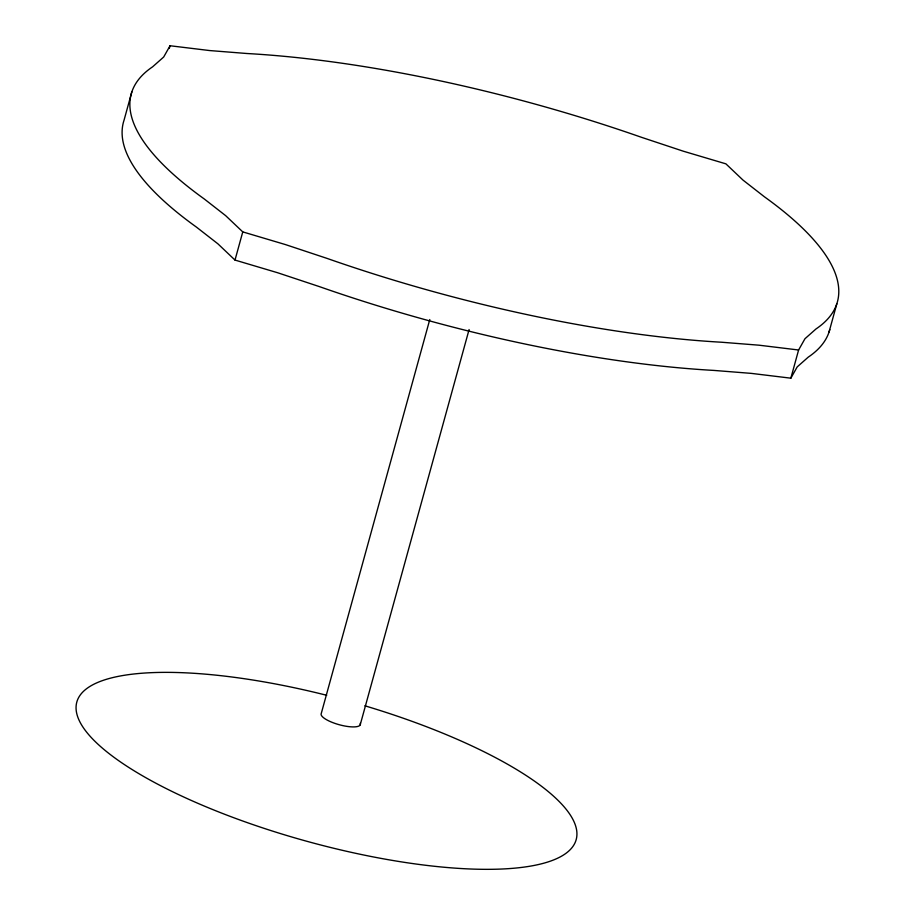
<?xml version="1.0" encoding="UTF-8"?>
<svg xmlns="http://www.w3.org/2000/svg" width="915" height="915" viewBox="0 0 915 915"><rect width="100%" height="100%" fill="white"/><g stroke="black" fill="none" stroke-linecap="round" stroke-linejoin="round"><path stroke-width="1.37" d="M131.829 91.923L124.074 120.105A477.641 134.86 15.4 0 0 196.462 227.126L217.884 243.813L235.006 260.077L277.645 272.75L319.312 286.589A477.641 134.86 15.4 0 0 713.86 370.415L751.272 373.377L790.846 378.181L797.205 366.904L808.277 357.113A477.641 134.86 15.4 0 0 829.791 329.514M169.309 48.438L170.053 45.75L209.615 50.554L247.039 53.516A477.641 134.86 15.4 0 1 641.575 137.341L683.253 151.181L725.892 163.842L743.014 180.106L764.425 196.805A477.641 134.86 15.4 0 1 816.031 328.931L804.971 338.722L798.601 349.999L790.846 378.181M235.006 260.077L242.761 231.895L225.639 215.643L204.228 198.944A477.641 134.86 15.4 0 1 152.611 66.818L163.682 57.016L170.053 45.75M429.776 319.541L321.257 713.506A20.313 5.73 15.4 0 0 340.712 725.115A20.313 5.73 15.4 0 0 360.213 723.33M360.201 724.874L469.098 329.537M829.059 332.008L836.813 303.826M798.601 349.999L759.038 345.195L721.615 342.233A477.641 134.86 15.4 0 1 327.067 258.407L285.4 244.568L242.761 231.895M364.868 705.797A258.979 73.12 15.4 0 1 529.385 866.299A258.979 73.12 15.4 0 1 103.418 749.008A258.979 73.12 15.4 0 1 326.701 695.286"/></g></svg>
